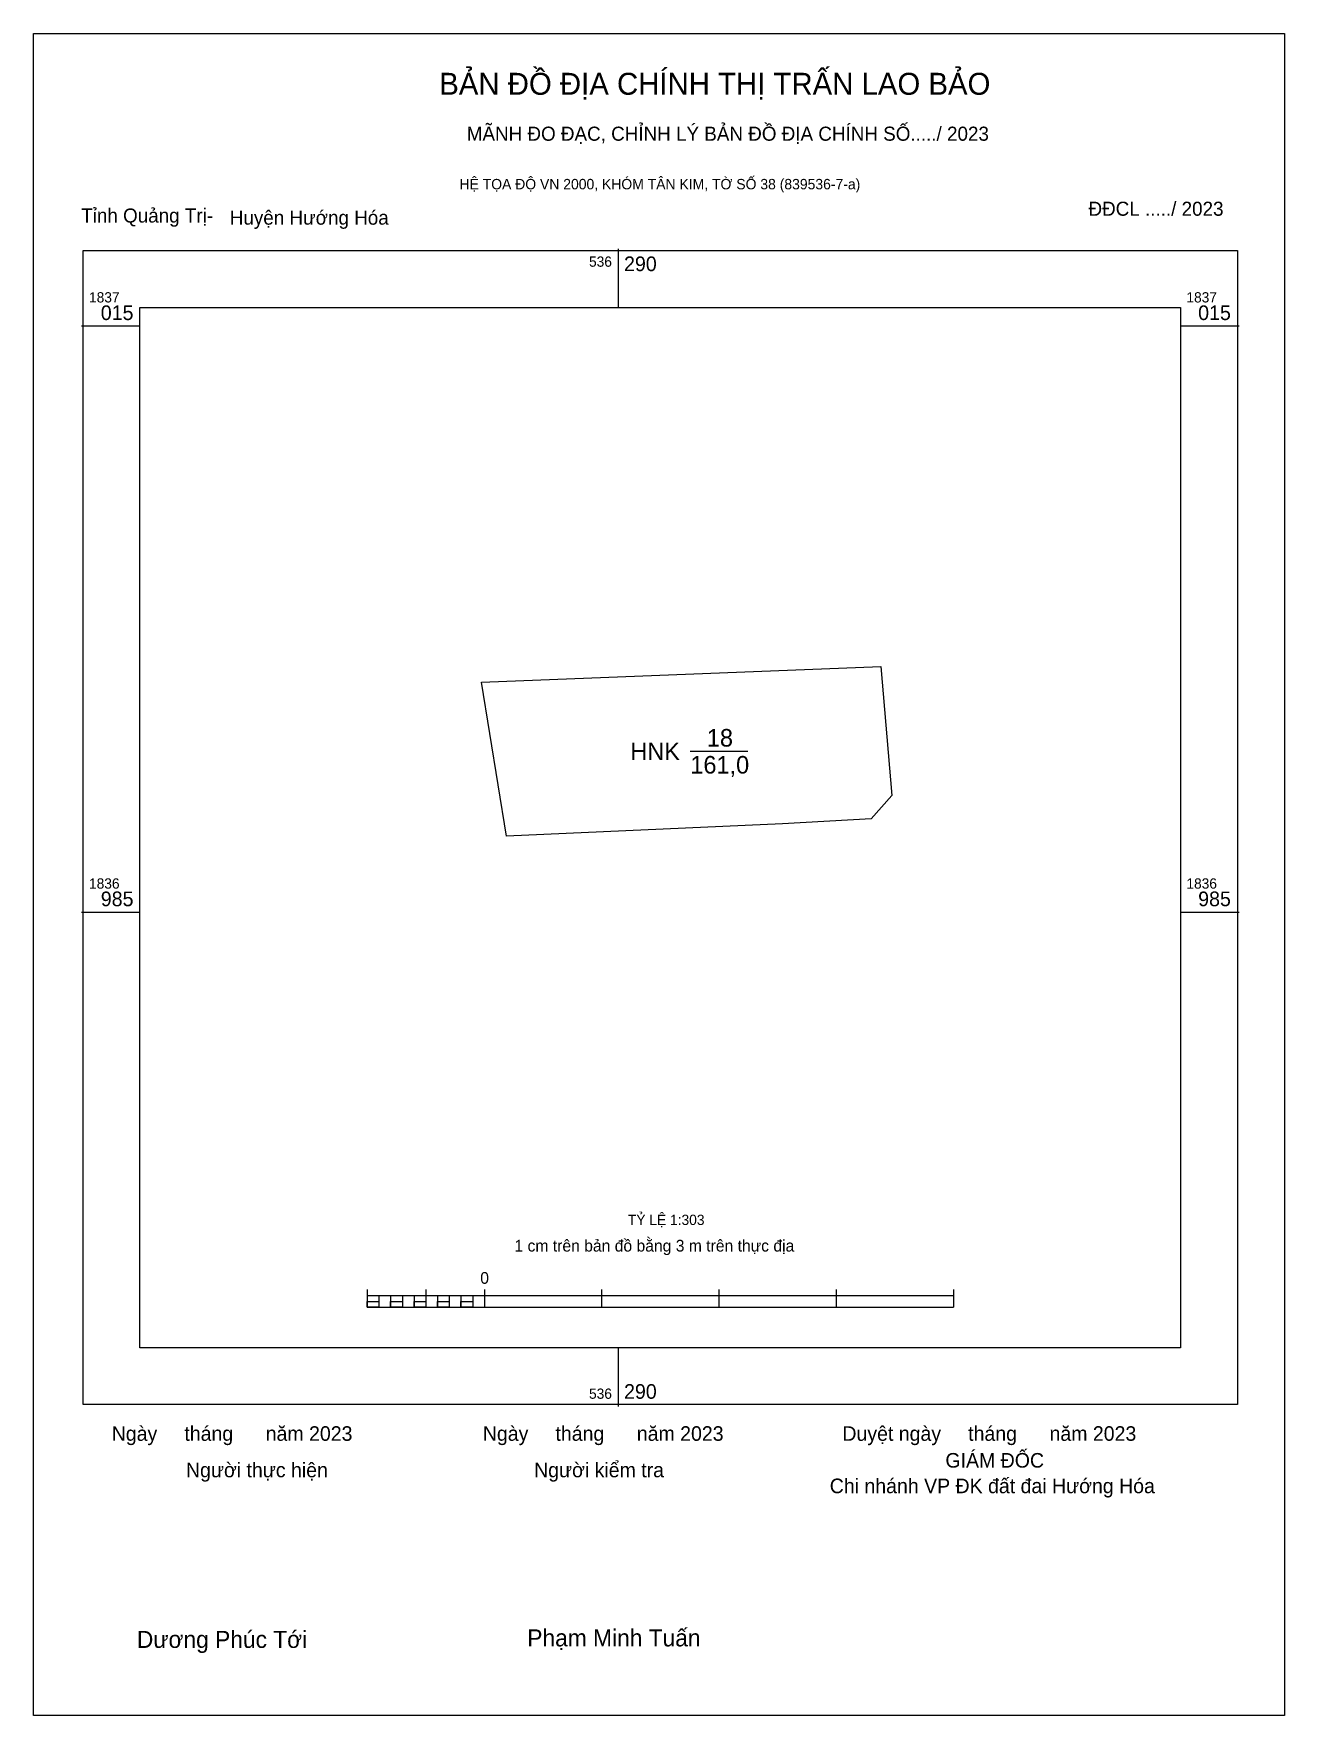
# Model space of a CAD drawing. Extents: x 536259.8 to 536324.5, y 1836943.5 to 1837030.5.
import ezdxf

# ---------------------------------------------------------------- set-up
doc = ezdxf.new("R2010")
doc.units = 0
for name, color, linetype in [('Level 10', 7, 'Continuous'), ('Level 13', 7, 'Continuous'), ('Level 15', 7, 'Continuous'), ('Level 6', 7, 'Continuous'), ('Level 62', 7, 'Continuous'), ('Level 63', 7, 'Continuous'), ('Level 9', 7, 'Continuous')]:
    doc.layers.add(name, color=color, linetype=linetype)

msp = doc.modelspace()

# ---------------------------------------------------------------- linework, layer by layer
at = {"layer": 'Level 10'}
msp.add_lwpolyline([(536282.96, 1836996.97), (536303.61, 1836997.78), (536304.18, 1836991.11), (536303.12, 1836989.9), (536298.52, 1836989.65), (536284.26, 1836989.01)], close=True, dxfattribs=at)
at = {"layer": 'Level 15'}
msp.add_lwpolyline([(536259.802, 1837030.516), (536324.479, 1837030.516), (536324.479, 1836943.54), (536259.802, 1836943.54)], close=True, dxfattribs=at)
at = {"layer": 'Level 62'}
msp.add_lwpolyline([(536265.3, 1837016.357), (536319.112, 1837016.357), (536319.112, 1836962.546), (536265.3, 1836962.546)], close=True, dxfattribs=at)
at = {"layer": 'Level 63'}
for p, q in [((536290.029, 1837019.389), (536290.029, 1837016.357)), ((536262.269, 1837015.4), (536265.3, 1837015.4)), ((536319.112, 1837015.4), (536322.143, 1837015.4)), ((536262.269, 1836985.086), (536265.3, 1836985.086)), ((536319.112, 1836985.086), (536322.143, 1836985.086)), ((536277.049, 1836965.557), (536277.049, 1836964.648)), ((536277.049, 1836965.254), (536307.363, 1836965.254)), ((536277.655, 1836965.254), (536277.655, 1836964.648)), ((536278.262, 1836965.254), (536278.262, 1836964.648)), ((536278.868, 1836965.254), (536278.868, 1836964.648)), ((536279.474, 1836965.254), (536279.474, 1836964.648)), ((536280.08, 1836965.557), (536280.08, 1836964.648)), ((536280.08, 1836965.254), (536280.08, 1836964.648)), ((536280.687, 1836965.254), (536280.687, 1836964.648)), ((536281.293, 1836965.254), (536281.293, 1836964.648)), ((536281.899, 1836965.254), (536281.899, 1836964.648)), ((536282.506, 1836965.254), (536282.506, 1836964.648)), ((536283.112, 1836965.557), (536283.112, 1836964.648)), ((536283.112, 1836965.254), (536283.112, 1836964.648)), ((536289.175, 1836965.557), (536289.175, 1836964.648)), ((536295.238, 1836965.557), (536295.238, 1836964.648)), ((536301.3, 1836965.557), (536301.3, 1836964.648)), ((536307.363, 1836965.557), (536307.363, 1836964.648)), ((536277.049, 1836964.648), (536307.363, 1836964.648)), ((536290.029, 1836962.546), (536290.029, 1836959.514))]:
    msp.add_line(p, q, dxfattribs=at)
for points in [[(536262.364, 1837019.294), (536322.049, 1837019.294), (536322.049, 1836959.609), (536262.364, 1836959.609)], [(536277.049, 1836964.951), (536277.655, 1836964.951), (536277.655, 1836964.648), (536277.049, 1836964.648)], [(536277.049, 1836964.951), (536277.655, 1836964.951), (536277.655, 1836964.648), (536277.049, 1836964.648)], [(536278.262, 1836964.951), (536278.868, 1836964.951), (536278.868, 1836964.648), (536278.262, 1836964.648)], [(536279.474, 1836964.951), (536280.08, 1836964.951), (536280.08, 1836964.648), (536279.474, 1836964.648)], [(536280.687, 1836964.951), (536281.293, 1836964.951), (536281.293, 1836964.648), (536280.687, 1836964.648)], [(536281.899, 1836964.951), (536282.506, 1836964.951), (536282.506, 1836964.648), (536281.899, 1836964.648)]]:
    msp.add_lwpolyline(points, close=True, dxfattribs=at)
at = {"layer": 'Level 9'}
msp.add_line((536293.76, 1836993.4), (536296.737, 1836993.4), dxfattribs=at)

# ---------------------------------------------------------------- texts
at = {"layer": 'Level 13'}
for s, p in [('18', (536294.615, 1836993.643)), ('HNK', (536290.657, 1836992.945)), ('161,0', (536293.761, 1836992.248))]:
    msp.add_text(s, height=0.9094, dxfattribs=at).set_placement(p)
at = {"layer": 'Level 6'}
msp.add_text('TỶ LỆ 1:303', height=0.5329, dxfattribs=at).set_placement((536290.532, 1836968.901))
at = {"layer": 'Level 63'}
for s, height, p in [('BẢN ĐỒ ĐỊA CHÍNH THỊ TRẤN LAO BẢO', 1.13487, (536280.777, 1837027.355)), ('MÃNH ĐO ĐẠC, CHỈNH LÝ BẢN ĐỒ ĐỊA CHÍNH SỐ...../ 2023', 0.72821, (536282.2, 1837024.977)), ('HỆ TỌA ĐỘ VN 2000, KHÓM TÂN KIM, TỜ SỐ 38 (839536-7-a)', 0.53906, (536281.822, 1837022.463)), ('536', 0.5305, (536288.523, 1837018.46)), ('290', 0.7579, (536290.332, 1837018.233)), ('1837', 0.5305, (536262.667, 1837016.613)), ('1837', 0.5305, (536319.415, 1837016.613)), ('015', 0.7579, (536263.274, 1837015.703)), ('015', 0.7579, (536320.022, 1837015.703)), ('1836', 0.5305, (536262.667, 1836986.298)), ('985', 0.7579, (536263.274, 1836985.389)), ('1836', 0.5305, (536319.415, 1836986.298)), ('985', 0.7579, (536320.022, 1836985.389)), ('1 cm trên bản đồ bằng 3 m trên thực địa', 0.60629, (536284.668, 1836967.528)), ('0', 0.606, (536282.897, 1836965.86)), ('536', 0.5305, (536288.523, 1836959.912)), ('290', 0.7579, (536290.332, 1836959.912)), ('Ngày     tháng      năm 2023', 0.75432, (536263.84, 1836957.739)), ('Ngày     tháng      năm 2023', 0.75432, (536283.031, 1836957.739)), ('Duyệt ngày     tháng      năm 2023', 0.75432, (536301.625, 1836957.739)), ('Người thực hiện', 0.75432, (536267.679, 1836955.853)), ('Người kiểm tra', 0.75432, (536285.682, 1836955.853)), ('GIÁM ĐỐC', 0.7543, (536306.952, 1836956.353)), ('Chi nhánh VP ĐK đất đai Hướng Hóa', 0.75432, (536300.97, 1836955.03)), ('Dương Phúc Tới', 0.87983, (536265.141, 1836947.028)), ('Phạm Minh Tuấn', 0.87983, (536285.33, 1836947.107))]:
    msp.add_text(s, height=height, dxfattribs=at).set_placement(p)
at = {"layer": 'Level 9'}
for s, p in [('ĐĐCL ...../ 2023', (536314.351, 1837021.096)), ('Tỉnh Quảng Trị-', (536262.262, 1837020.745)), ('Huyện Hướng Hóa', (536269.946, 1837020.636))]:
    msp.add_text(s, height=0.72821, dxfattribs=at).set_placement(p)

doc.saveas('drawing.dxf')
